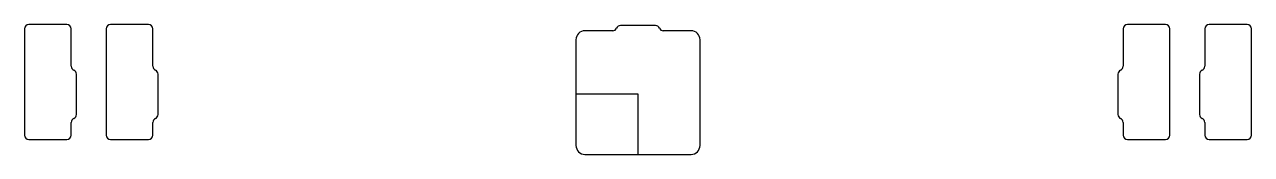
# Model space of a CAD drawing. Header units: millimetres. Extents: x -72 to 72, y -7 to 8.
import ezdxf

# ---------------------------------------------------------------- set-up
doc = ezdxf.new("R2010")
doc.units = ezdxf.units.MM
doc.linetypes.add('CENTERX2', pattern=[20.32, 12.7, -2.54, 2.54, -2.54])

msp = doc.modelspace()

# ---------------------------------------------------------------- linework, layer by layer
at = {"color": 7, "linetype": 'Continuous'}
for p, q in [((-71.6, 7.6), (-71.6, -4.75)), ((-66.65, 8.1), (-71.1, 8.1)), ((-66.15, 3.27), (-66.15, 7.6)), ((-62.08, 7.6), (-62.08, -4.75)), ((-57.12, 8.1), (-61.58, 8.1)), ((-56.62, 3.27), (-56.62, 7.6)), ((-2.95, 7.39), (-6.2, 7.39)), ((2.04, 7.99), (-2.04, 7.99)), ((6.2, 7.39), (2.95, 7.39)), ((56.62, 7.6), (56.62, 3.27)), ((61.58, 8.1), (57.12, 8.1)), ((62.08, -4.75), (62.08, 7.6)), ((66.15, 7.6), (66.15, 3.27)), ((71.1, 8.1), (66.65, 8.1)), ((71.6, -4.75), (71.6, 7.6)), ((-7.24, 6.35), (-7.24, -5.95)), ((7.24, -5.95), (7.24, 6.35)), ((-65.55, -2.35), (-65.55, 2.35)), ((-56.02, -2.35), (-56.02, 2.35)), ((56.02, 2.35), (56.02, -2.35)), ((65.55, 2.35), (65.55, -2.35)), ((-66.15, -4.75), (-66.15, -3.27)), ((-56.62, -4.75), (-56.62, -3.27)), ((56.62, -3.27), (56.62, -4.75)), ((66.15, -3.27), (66.15, -4.75)), ((-71.1, -5.25), (-66.65, -5.25)), ((-61.58, -5.25), (-57.12, -5.25)), ((57.12, -5.25), (61.58, -5.25)), ((66.65, -5.25), (71.1, -5.25)), ((-6.2, -6.99), (6.2, -6.99))]:
    msp.add_line(p, q, dxfattribs=at)
at = {"color": 7, "linetype": 'CENTERX2'}
for p, q in [((0, 0), (-7.24, 0)), ((0, -6.99), (0, 0))]:
    msp.add_line(p, q, dxfattribs=at)
at = {"color": 7, "linetype": 'Continuous'}
for centre, radius, start, end in [((-71.1, 7.6), 0.5, 90, 180), ((-66.65, 7.6), 0.5, 0, 90), ((-61.58, 7.6), 0.5, 90, 180), ((-57.12, 7.6), 0.5, 0, 90), ((-6.2, 6.35), 1.04, 90, 180), ((-2.95, 7.89), 0.5, 270, 336.4218), ((-2.04, 7.49), 0.5, 90, 156.4218), ((2.04, 7.49), 0.5, 23.5782, 90), ((2.95, 7.89), 0.5, 203.5782, 270), ((6.2, 6.35), 1.04, 360, 90), ((57.12, 7.6), 0.5, 90, 180), ((61.58, 7.6), 0.5, 0, 90), ((66.65, 7.6), 0.5, 90, 180), ((71.1, 7.6), 0.5, 0, 90), ((-65.65, 3.27), 0.5, 180, 246.4218), ((-56.12, 3.27), 0.5, 180, 246.4218), ((56.12, 3.27), 0.5, 293.5782, 0), ((65.65, 3.27), 0.5, 293.5782, 0), ((-66.05, 2.35), 0.5, 0, 66.4218), ((-56.52, 2.35), 0.5, 0, 66.4218), ((56.52, 2.35), 0.5, 113.5782, 180), ((66.05, 2.35), 0.5, 113.5782, 180), ((-65.65, -3.27), 0.5, 113.5782, 180), ((-66.05, -2.35), 0.5, 293.5782, 0), ((-56.12, -3.27), 0.5, 113.5782, 180), ((-56.52, -2.35), 0.5, 293.5782, 0), ((56.52, -2.35), 0.5, 180, 246.4218), ((56.12, -3.27), 0.5, 0, 66.4218), ((66.05, -2.35), 0.5, 180, 246.4218), ((65.65, -3.27), 0.5, 0, 66.4218), ((-71.1, -4.75), 0.5, 180, 270), ((-66.65, -4.75), 0.5, 270, 0), ((-61.58, -4.75), 0.5, 180, 270), ((-57.12, -4.75), 0.5, 270, 0), ((57.12, -4.75), 0.5, 180, 270), ((61.58, -4.75), 0.5, 270, 0), ((66.65, -4.75), 0.5, 180, 270), ((71.1, -4.75), 0.5, 270, 0), ((-6.2, -5.95), 1.04, 180, 270), ((6.2, -5.95), 1.04, 270, 0)]:
    msp.add_arc(centre, radius, start, end, dxfattribs=at)

doc.saveas('drawing.dxf')
